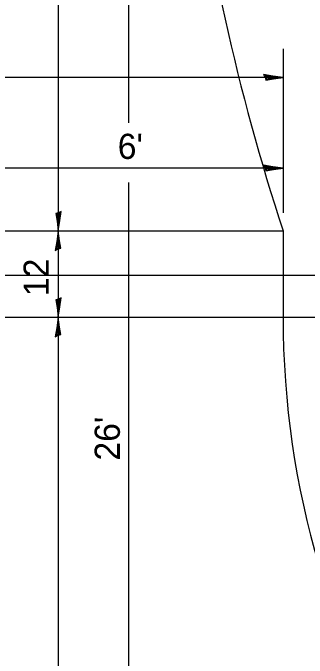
# Model space of a CAD drawing. Extents: x 0 to 2.83, y -0.08 to 1.83.
# Drawn here: x 1.104 to 1.2402, y 0.7972 to 1.0962 of the extents above; entities that cross this region are included whole.
import ezdxf

# ---------------------------------------------------------------- set-up
doc = ezdxf.new("R2010")
doc.units = 0
doc.layers.add('RD_Pr_Roadway_Dimensions', color=7, linetype='Continuous')
doc.layers.add('SH_General_Details', color=7, linetype='Continuous')

msp = doc.modelspace()

# ---------------------------------------------------------------- linework, layer by layer
at = {"layer": 'RD_Pr_Roadway_Dimensions'}
for p, q in [((1.12497, 1.39613), (1.12497, 0.99518)), ((1.15747, 1.39613), (1.15747, 1.04526)), ((1.22907, 1.0796), (1.22907, 1.0035)), ((1.22907, 1.06623), (0.59748, 1.06623)), ((1.22907, 1.02422), (1.04962, 1.02422)), ((1.15747, 1.01764), (1.15747, 0.52247)), ((1.12497, 0.99518), (1.12497, 0.95518)), ((1.12497, 0.95518), (1.12497, 0.52247))]:
    msp.add_line(p, q, dxfattribs=at)
for points in [[(1.2208, 1.06635), (1.22108, 1.06511), (1.22457, 1.06564), (1.22907, 1.06623), (1.22427, 1.06689), (1.22007, 1.06764), (1.2208, 1.06635), (1.22117, 1.06553), (1.22605, 1.06624), (1.22072, 1.06718), (1.22151, 1.06612), (1.22374, 1.06626), (1.22159, 1.06659)], [(1.2208, 1.02435), (1.22108, 1.0231), (1.22457, 1.02364), (1.22907, 1.02422), (1.22427, 1.02489), (1.22007, 1.02563), (1.2208, 1.02435), (1.22117, 1.02352), (1.22605, 1.02423), (1.22072, 1.02517), (1.22151, 1.02412), (1.22374, 1.02426), (1.22159, 1.02459)], [(1.12509, 1.00351), (1.12386, 1.00323), (1.12439, 0.99971), (1.12497, 0.99518), (1.12563, 1.00002), (1.12637, 1.00425), (1.12509, 1.00351), (1.12428, 1.00314), (1.12498, 0.99822), (1.12591, 1.0036), (1.12487, 1.0028), (1.12501, 1.00055), (1.12533, 1.00272)], [(1.12485, 0.98685), (1.12608, 0.98713), (1.12555, 0.99065), (1.12497, 0.99518), (1.12431, 0.99034), (1.12357, 0.9861), (1.12485, 0.98685), (1.12567, 0.98722), (1.12497, 0.99214), (1.12403, 0.98676), (1.12508, 0.98755), (1.12494, 0.98981), (1.12461, 0.98764)], [(1.12509, 0.96351), (1.12386, 0.96323), (1.12439, 0.95971), (1.12497, 0.95518), (1.12563, 0.96002), (1.12637, 0.96425), (1.12509, 0.96351), (1.12428, 0.96314), (1.12498, 0.95822), (1.12591, 0.9636), (1.12487, 0.9628), (1.12501, 0.96055), (1.12533, 0.96272)], [(1.12485, 0.94685), (1.12608, 0.94713), (1.12555, 0.95065), (1.12497, 0.95518), (1.12431, 0.95034), (1.12357, 0.9461), (1.12485, 0.94685), (1.12567, 0.94722), (1.12497, 0.95214), (1.12403, 0.94676), (1.12508, 0.94755), (1.12494, 0.94981), (1.12461, 0.94764)]]:
    msp.add_lwpolyline(points, dxfattribs=at)
at = {"layer": 'SH_General_Details'}
for p, q in [((0.59748, 0.99518), (1.22907, 0.99518)), ((1.22907, 0.99518), (1.22907, 0.95518)), ((0.50047, 0.97469), (1.327, 0.97469)), ((0.59748, 0.95518), (1.22907, 0.95518)), ((1.22907, 0.95518), (1.50921, 0.95518))]:
    msp.add_line(p, q, dxfattribs=at)
msp.add_arc((2.25149, 1.32812), 1.07527, 176.37366, 198.03707, dxfattribs=at)
msp.add_ellipse((1.44123, 0.95552), major_axis=(0, -0.29737), ratio=0.713475, start_param=4.71353, end_param=6.29702, dxfattribs=at)

# ---------------------------------------------------------------- texts
at = {"layer": 'RD_Pr_Roadway_Dimensions'}
msp.add_text("6'", height=0.011667, dxfattribs=at).set_placement((1.1525, 1.02854))
for s, p in [('12', (1.12056, 0.96499)), ("26'", (1.15349, 0.88877))]:
    msp.add_text(s, height=0.011667, rotation=90, dxfattribs=at).set_placement(p)

doc.saveas('drawing.dxf')
